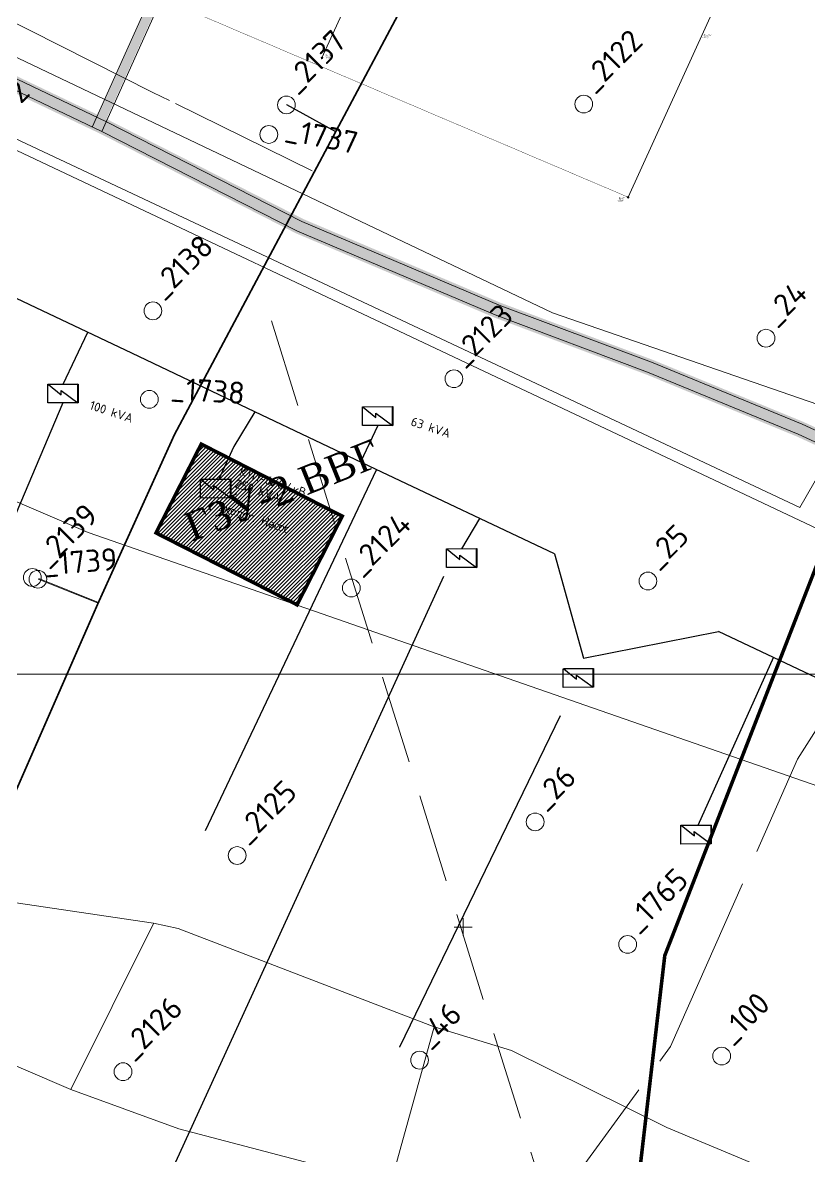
# Model space of a CAD drawing. Header units: millimetres. Extents: x 519 to 9564855, y -810 to 5021775.
# Drawn here: x 9528070 to 9528512, y 4999729 to 5000366 of the extents above; entities that cross this region are included whole.
import ezdxf

# ---------------------------------------------------------------- set-up
doc = ezdxf.new("R2010")
doc.units = ezdxf.units.MM
doc.header["$LTSCALE"] = 2
doc.header["$MEASUREMENT"] = 0
doc.header["$PDMODE"] = 2
doc.header["$PDSIZE"] = 5
for name, pattern in [('92051501$0$GROUND1', [60, 50, -10]), ('92051501$0$GROUND2', [35, 25, -10]), ('HIDDEN2', [4.7625, 3.175, -1.5875])]:
    doc.linetypes.add(name, pattern=pattern)
for name, color, linetype in [('COMPOUND', 3, 'Continuous'), ('FIBERGLASS', 212, 'Continuous'), ('GRID_PULKOVO', 7, 'Continuous'), ('OLD WELLS(dr.bfr2000)', 24, 'Continuous'), ('PPLINE_WAT', 7, 'WTR_LINE'), ('ROAD_ASF', 9, 'Continuous'), ('ROAD_FIELD', 255, '92051501$0$GROUND2'), ('ROAD_GROUND', 9, 'Continuous'), ('Скважины на 2015 год', 7, 'Continuous'), ('ТХ_выкидные линии', 24, 'Continuous')]:
    doc.layers.add(name, color=color, linetype=linetype)
for name, color, linetype, lineweight in [('Land lease as of 24.06.2004', 47, 'HIDDEN2', 70), ('PPLINE_GAS', 4, 'GAS_LINE', 30), ('WELLS(drilled after 2000y)', 6, 'Continuous', 40), ('Новый водовод', 5, 'g_122_vpr', 30), ('Оптиковолоконный кабель', 220, 'CAB6', 20), ('связь', 4, 'Continuous', 13), ('Электро', 1, 'Continuous', 30), ('Электроснаб', 1, 'Continuous', 18), ('Электроснабжене', 1, 'Continuous', 18)]:
    doc.layers.add(name, color=color, linetype=linetype, lineweight=lineweight)
doc.styles.add('92051501$0$STANDARD', font='simplex.shx')
doc.styles.add('Elect', font='isocpeur.ttf')
doc.styles.add('Line_GUGK', font='')
doc.styles.get("Standard").update_dxf_attribs({"font": 'isocpeur.ttf', "width": 0.5})
doc.styles.get('Line_GUGK').set_extended_font_data('Bm431', italic=True)
doc.linetypes.add('CAB', pattern='A,0.7,-0.43403,["K",Standard,S=0.9,R=0,X=-0.4,Y=-0.3],-0.8', length=1.93403)
doc.linetypes.add('CAB6', pattern='A,0.9,-0.9,["6",Standard,S=0.9,R=0,X=-0.8,Y=-0.4],11', length=12.8)
doc.linetypes.add('g_122_vpr', pattern='A,2,-2,3,-0.6,["Впр",Line_GUGK,S=2,R=0,X=0,Y=-1],-6.4,3,-2,8,-2,8,-2,6', length=45)
doc.linetypes.add('GAS_LINE', pattern='A,0.5,-0.2,["G",92051501$0$STANDARD,S=0.1,R=0,X=-0.1,Y=-0.05],-0.05', length=0.75)
doc.linetypes.add('WTR_LINE', pattern='A,0.5,-0.2,["W",92051501$0$STANDARD,S=0.1,R=0,X=-0.1,Y=-0.05],-0.05', length=0.75)

# ---------------------------------------------------------------- blocks, each defined once
blk = doc.blocks.new('16')
at = {"linetype": 'Continuous', "lineweight": 18, "flags": 128}
for points in [[(-0.27, -0.27), (0.27, 0.27)], [(0.27, -0.27), (-0.27, 0.27)]]:
    blk.add_lwpolyline(points, dxfattribs=at)
at = {"linetype": 'Continuous', "lineweight": 18}
blk.add_circle((0, 0), 0.375, dxfattribs=at)

msp = doc.modelspace()

# ---------------------------------------------------------------- hatches: boundary and pattern name
at = {"layer": 'Скважины на 2015 год', "linetype": 'ByBlock', "lineweight": 0, "ltscale": 5}
h = msp.add_hatch(dxfattribs=at)
h.set_pattern_fill('ANSI31', color=5, scale=12, style=0)
h.set_pattern_definition([(45, (1701.0856, -840.3733), (-1.06066017178, 1.06066017178), [])])
h.paths.add_polyline_path([(9528144.74385, 5000079.47287), (9528224.07441, 5000039.03005), (9528249.49106, 5000088.88603), (9528170.1605, 5000129.32885)])
h.paths.add_polyline_path([(9528164.37825, 5000064.40214), (9528276.54954, 5000109.72203), (9528263.75194, 5000141.39738), (9528151.58065, 5000096.07749)], flags=9)

# ---------------------------------------------------------------- linework, layer by layer
at = {"layer": 'COMPOUND', "lineweight": 0, "const_width": 2, "elevation": 0}
msp.add_lwpolyline([(9528224.07441, 5000039.03005), (9528144.74385, 5000079.47287), (9528170.18656, 5000129.43972), (9528249.49106, 5000088.88603), (9528224.07441, 5000039.03005)], dxfattribs=at)
at = {"layer": 'FIBERGLASS', "lineweight": 0, "const_width": 2}
msp.add_lwpolyline([(9528637.06814, 4999059.02785), (9528544.99095, 4999288.1334), (9528499.36737, 4999384.95153), (9528424.66621, 4999578.91928), (9528416.82596, 4999721.0156), (9528430.88916, 4999841.71112), (9528517.82, 5000065.15843)], dxfattribs=at)
at = {"layer": 'GRID_PULKOVO', "lineweight": 0}
msp.add_line((9519000, 5000000), (9533000, 5000000), dxfattribs=at)
at = {"layer": 'Land lease as of 24.06.2004', "color": 0, "linetype": 'ByBlock', "lineweight": 0, "ltscale": 5}
msp.add_point((9528317.48, 4999857.77), dxfattribs=at)
at = {"layer": 'OLD WELLS(dr.bfr2000)', "lineweight": 0}
for centre in [(9528218.1, 5000320.2), (9528385.3, 5000320.7), (9528208.2, 5000303.6), (9528143, 5000204.4), (9528487.8, 5000189), (9528312.3, 5000166.2), (9528141, 5000154.6), (9528075.2, 5000054.4), (9528078.32, 5000053.39), (9528421.4, 5000052.4), (9528254.6, 5000048.5), (9528358, 4999916.9), (9528190.4, 4999898), (9528410, 4999848), (9528293, 4999782.9), (9528462.9, 4999785.2), (9528126.2, 4999776.4)]:
    msp.add_circle(centre, 5, dxfattribs=at)
at = {"layer": 'PPLINE_GAS', "linetype": 'GAS_LINE', "lineweight": 0, "ltscale": 20}
for p, q in [((9526079.469, 5001235.137), (9528506.802, 5000093.688)), ((9527632.75, 5000282.51), (9528106.66, 5000079.74)), ((9528506.802, 5000093.688), (9528534.44, 5000141.973)), ((9528106.66, 5000079.74), (9528869.87731, 4999814.20742))]:
    msp.add_line(p, q, dxfattribs=at)
at = {"layer": 'PPLINE_WAT', "color": 5, "lineweight": 0, "ltscale": 0.5}
msp.add_lwpolyline([(9523498.307, 5002453.507), (9529318.71854, 4999702.75469), (9529357.22076, 4999682.3134), (9529399.33276, 4999675.09879), (9529430.61579, 4999677.50366), (9529678.713, 4999710.142)], dxfattribs=at)
at = {"layer": 'ROAD_ASF', "lineweight": 0}
for points in [[(9527474.32311, 5000617.56906), (9528116.89056, 5000310.63684), (9528226.81042, 5000254.72721), (9528337.76363, 5000207.62802), (9528423.33384, 5000175.53919), (9528508.23721, 5000140.55539), (9528831.91636, 4999991.29355), (9528958.52373, 4999929.76891), (9529199.19997, 4999816.72519), (9529420.2383, 4999714.80045), (9529519.78295, 4999725.69735), (9530586.07899, 4999915.82845), (9531035.1768, 4999767.30001), (9531137.77581, 4999727.02189), (9531247.69257, 4999681.75617), (9532796.3991, 4999126.78216), (9532853.27595, 4999098.34373), (9532865.72759, 4999063.50198), (9532802.29469, 4998894.888), (9532387.6961, 4997953.31546)], [(9527471.737, 5000612.155), (9528114.237, 5000305.255), (9528224.27506, 5000249.28525), (9528335.537, 5000202.055), (9528421.137, 5000169.955), (9528505.837, 5000135.055), (9528829.3486, 4999985.87043), (9528955.937, 4999924.355), (9529196.66831, 4999811.28542), (9529419.237, 4999708.655), (9529520.637, 4999719.755), (9530585.637, 4999909.655), (9531033.137, 4999761.655), (9531135.537, 4999721.455), (9531245.537, 4999676.155), (9531543.14748, 4999569.50724)]]:
    msp.add_lwpolyline(points, dxfattribs=at)
at = {"layer": 'ROAD_FIELD', "lineweight": 0, "flags": 128}
msp.add_lwpolyline([(9528209.6278, 5000198.85992), (9528358.913, 4999720.603), (9528495.611, 4999239.618), (9528468.78553, 4999145.72762), (9528458.04784, 4999047.9576), (9528449.69635, 4998989.534), (9528355.237, 4998813.516), (9528257.61083, 4998635.41573), (9528139.93228, 4998361.91387), (9528094.95551, 4998174.83252), (9528051.089, 4998017.985), (9528022.713, 4997917.376), (9527937.4, 4997724.046), (9528060.736, 4997590.921), (9528161.007, 4997528.155), (9528185.902, 4997533.818), (9528278.7193, 4997547.6119), (9528380.97166, 4997495.30172), (9528516.748, 4997417.364), (9528633.832, 4997289.293), (9528706.309, 4997209.857), (9528808.53826, 4997099.49757), (9528820.71113, 4997063.00208), (9528870.47497, 4996894.98902)], dxfattribs=at)
at = {"layer": 'ROAD_FIELD', "linetype": '92051501$0$GROUND1', "lineweight": 0}
msp.add_lwpolyline([(9528145.837, 4998808.355), (9528191.48197, 4998981.60467), (9528283.337, 4999346.655), (9528286.437, 4999588.655), (9528434.137, 4999790.555), (9528505.48161, 4999952.21735), (9528624.61074, 5000140.09827), (9528661.83865, 5000160.5605)], dxfattribs=at)
at = {"layer": 'ROAD_GROUND', "lineweight": 0}
for points in [[(9528108.76526, 5000307.71673), (9528486.36526, 5001147.01673)], [(9528114.237, 5000305.255), (9528491.837, 5001144.555)]]:
    msp.add_lwpolyline(points, dxfattribs=at)
at = {"layer": 'ROAD_GROUND', "color": 8, "lineweight": 0}
for points, const_width in [([(9528111.50113, 5000306.48587), (9528489.10113, 5001145.78587)], 5), ([(9527473.0333, 5000614.86048), (9528115.56378, 5000307.94592), (9528225.54274, 5000252.00623), (9528336.65031, 5000204.84151), (9528422.23542, 5000172.7471), (9528507.0371, 5000137.8052), (9528830.63248, 4999988.58199), (9528957.24834, 4999927.05352), (9529197.94374, 4999814.00088), (9529419.73765, 4999711.72773), (9529520.20998, 4999722.72618), (9530585.85799, 4999912.74173), (9531034.1569, 4999764.47751), (9531136.65641, 4999724.23844), (9531246.61478, 4999678.95558), (9532795.21805, 4999124.01858), (9532850.85648, 4999096.19937), (9532862.5323, 4999063.52849), (9532799.51584, 4998896.0215), (9532384.95048, 4997954.52443)], 9)]:
    msp.add_lwpolyline(points, dxfattribs=dict(at, const_width=const_width))
at = {"layer": 'WELLS(drilled after 2000y)', "linetype": 'ByBlock', "lineweight": 0, "ltscale": 50, "const_width": 0.2}
msp.add_lwpolyline([(9527986.39853, 5000401.37234), (9528004.89656, 5000410.68479), (9528029.28216, 5000415.83141), (9528054.35461, 5000416.51729), (9528083.24768, 5000408.82743), (9528163.62454, 5000373.32286), (9528410.7044, 5000268.14241)], dxfattribs=at)
at = {"layer": 'WELLS(drilled after 2000y)', "linetype": 'ByBlock', "lineweight": 0}
for points, elevation in [([(9528417.0575, 4999704.7889), (9528396.87416, 4999681.86364), (9528384.2574, 4999685.598), (9528276.7911, 4999712.9521), (9528157.6439, 4999744.2049), (9528096.7473, 4999766.384), (9527914.2923, 4999844.8021), (9527943.7539, 4999908.8986), (9528010.228, 4999879.5717), (9528143.3279, 4999859.9025), (9528157.229, 4999857.0016), (9528301.1834, 4999801.64095), (9528344.64287, 4999788.32379), (9528432.11843, 4999745.0206), (9528472.96328, 4999727.91254), (9528493.38251, 4999719.35985), (9528678.1303, 4999657.0074), (9528915.3462, 4999581.7233), (9528978.88612, 4999555.64747), (9528957.63047, 4999487.71234), (9528957.63047, 4999487.71234)], -25.007), ([(9528096.7473, 4999766.384), (9528143.3279, 4999859.8025)], -24.8174), ([(9528276.8333, 4999713.7052), (9528301.25238, 4999801.61981)], -25.8933)]:
    msp.add_lwpolyline(points, dxfattribs=dict(at, elevation=elevation))
at = {"layer": 'Новый водовод', "color": 5, "linetype": 'WTR_LINE', "lineweight": 0, "ltscale": 40}
for p, q in [((9528218.1, 5000320.2), (9528245.7218, 5000305.0578)), ((9528218.3, 5000320.5), (9528245.9218, 5000305.3578)), ((9528078.75042, 5000053.82511), (9528112.33705, 5000040.32036)), ((9528078.55042, 5000053.52511), (9528112.13705, 5000040.02036))]:
    msp.add_line(p, q, dxfattribs=at)
at = {"layer": 'Новый водовод', "color": 5, "linetype": 'WTR_LINE', "lineweight": 0, "ltscale": 40, "const_width": 1}
msp.add_lwpolyline([(9528480.54459, 5000782.15978), (9528479.77317, 5000780.31454), (9528484.81662, 5000778.38488), (9528447.59793, 5000683.72073), (9528245.9218, 5000305.3578), (9528155.12671, 5000134.77211), (9528112.33705, 5000040.32036), (9527989.14, 4999758.94)], dxfattribs=at)
at = {"layer": 'Оптиковолоконный кабель', "linetype": 'CAB', "lineweight": 20, "ltscale": 0.1}
msp.add_lwpolyline([(9527414.361, 5000657.715), (9528367.831, 5000203.306), (9528537.67, 5000144.581), (9528948.1749, 4999950.5579), (9528948.1749, 4999950.5579), (9528948.1749, 4999950.5579), (9528948.1749, 4999950.5579), (9528948.1749, 4999950.5579), (9528948.1749, 4999950.5579), (9528948.1749, 4999950.5579), (9528948.1749, 4999950.5579), (9528948.1749, 4999950.5579)], dxfattribs=at)
at = {"layer": 'связь', "color": 5, "linetype": 'WTR_LINE', "lineweight": 0, "flags": 128}
for points in [[(9527322.61221, 5000713.62129), (9527342.47559, 5000703.79193), (9527427.60198, 5000662.76693), (9527514.68763, 5000620.77571), (9527594.97652, 5000581.28371), (9527607.22061, 5000576.79735), (9527644.70666, 5000557.01628), (9527702.64516, 5000531.48108), (9527851.77373, 5000459.1608), (9528010.34164, 5000391.09462), (9528056.31679, 5000370.97002), (9528142.91544, 5000327.28509), (9528152.27957, 5000322.67064)], [(9528155.78787, 5000320.94182), (9528232.62602, 5000283.07753)]]:
    msp.add_lwpolyline(points, dxfattribs=at)
at = {"layer": 'ТХ_выкидные линии', "color": 111, "lineweight": 0, "ltscale": 25}
msp.add_line((9528488.01479, 5000439.12983), (9528410.27822, 5000268.29129), dxfattribs=at)
at = {"layer": 'ТХ_выкидные линии', "color": 5, "lineweight": 0, "ltscale": 25}
msp.add_line((9528277.7147, 5000433.73835), (9528238.08445, 5000346.64454), dxfattribs=at)
at = {"layer": 'Электро', "ltscale": 0.5}
for p, q in [((9528131.15557, 5000180.60598, 0), (9528042.48457, 5000222.55898, 0)), ((9528092.4894, 5000163.08467), (9528106.33536, 5000192.34919, 0)), ((9528200.31057, 5000147.50198, 0), (9528131.15557, 5000180.60598, 0)), ((9528200.24157, 5000147.49698, 0), (9528188.5486, 5000128.16601, 0)), ((9528268.25757, 5000115.28098, 0), (9528200.31057, 5000147.50198, 0)), ((9528269.42133, 5000139.86139), (9528259.6914, 5000119.34312, 0)), ((9528188.5486, 5000128.16601, 0), (9528180.00274, 5000109.72612, 0)), ((9528172.57176, 4999912.04928), (9528268.81936, 5000115.01428, 0)), ((9528368.81207, 5000067.74822, 0), (9528268.25757, 5000115.28098, 0)), ((9528316.76914, 5000070.46206, 0), (9528326.82621, 5000087.59521, 0)), ((9528368.81207, 5000067.74822, 0), (9528385.13633, 5000008.9975)), ((9528385.13633, 5000008.9975), (9528461.07943, 5000024.10242, 0)), ((9528585.66757, 4999965.13898, 0), (9528461.07943, 5000024.10242, 0)), ((9528491.94923, 5000009.623, 0), (9528449.4482, 4999914.9085, 0))]:
    msp.add_line(p, q, dxfattribs=at)
at = {"layer": 'Электро'}
for p, q in [((9528083.83603, 5000163.12956), (9528100.88446, 5000163.2339)), ((9528083.90073, 5000152.55721), (9528083.83603, 5000163.12956)), ((9528100.7872, 5000163.13545), (9528084.1916, 5000163.03388)), ((9528084.1916, 5000163.03388), (9528091.40338, 5000157.20665)), ((9528100.71351, 5000152.69299), (9528100.7872, 5000163.13545)), ((9528100.88446, 5000163.2339), (9528100.94916, 5000152.66155)), ((9528091.40338, 5000157.20665), (9528091.38885, 5000159.58188)), ((9528091.38885, 5000159.58188), (9528100.71351, 5000152.69299)), ((9528100.94916, 5000152.66155), (9528083.90073, 5000152.55721)), ((9528260.83241, 5000150.38157), (9528277.88084, 5000150.48591)), ((9528260.89711, 5000139.80922), (9528260.83241, 5000150.38157)), ((9528277.78359, 5000150.38746), (9528261.18799, 5000150.28589)), ((9528261.18799, 5000150.28589), (9528268.39977, 5000144.45866)), ((9528277.7099, 5000139.94499), (9528277.78359, 5000150.38746)), ((9528277.88084, 5000150.48591), (9528277.94554, 5000139.91355)), ((9528268.39977, 5000144.45866), (9528268.38523, 5000146.83389)), ((9528268.38523, 5000146.83389), (9528277.7099, 5000139.94499)), ((9528277.94554, 5000139.91355), (9528260.89711, 5000139.80922)), ((9528169.73546, 5000109.66329, 0), (9528186.78389, 5000109.76762, 0)), ((9528169.80016, 5000099.09094, 0), (9528169.73546, 5000109.66329, 0)), ((9528186.68663, 5000109.66917, 0), (9528170.09104, 5000109.56761, 0)), ((9528170.09104, 5000109.56761, 0), (9528177.30281, 5000103.74038, 0)), ((9528177.30281, 5000103.74038, 0), (9528177.28828, 5000106.11561, 0)), ((9528177.28828, 5000106.11561, 0), (9528186.61294, 5000099.22671, 0)), ((9528186.61294, 5000099.22671, 0), (9528186.68663, 5000109.66917, 0)), ((9528186.78389, 5000109.76762, 0), (9528186.84859, 5000099.19527, 0)), ((9528186.84859, 5000099.19527, 0), (9528169.80016, 5000099.09094, 0)), ((9528308.11576, 5000070.50696, 0), (9528325.1642, 5000070.61129, 0)), ((9528308.18047, 5000059.9346, 0), (9528308.11576, 5000070.50696, 0)), ((9528325.06694, 5000070.51284, 0), (9528308.47134, 5000070.41128, 0)), ((9528308.47134, 5000070.41128, 0), (9528315.68312, 5000064.58405, 0)), ((9528315.68312, 5000064.58405, 0), (9528315.66859, 5000066.95928, 0)), ((9528315.66859, 5000066.95928, 0), (9528324.99325, 5000060.07038, 0)), ((9528324.99325, 5000060.07038, 0), (9528325.06694, 5000070.51284, 0)), ((9528325.1642, 5000070.61129, 0), (9528325.2289, 5000060.03894, 0)), ((9528306.52833, 5000054.94147, 0), (9528108.37259, 4999622.26139)), ((9528325.2289, 5000060.03894, 0), (9528308.18047, 5000059.9346, 0)), ((9528373.73572, 5000003.08438), (9528390.78415, 5000003.18872)), ((9528373.80042, 4999992.51203), (9528373.73572, 5000003.08438)), ((9528390.6869, 5000003.09027), (9528374.0913, 5000002.98871)), ((9528374.0913, 5000002.98871), (9528381.30308, 4999997.16147)), ((9528390.61321, 4999992.64781), (9528390.6869, 5000003.09027)), ((9528390.78415, 5000003.18872), (9528390.84885, 4999992.61637)), ((9528381.30308, 4999997.16147), (9528381.28854, 4999999.53671)), ((9528381.28854, 4999999.53671), (9528390.61321, 4999992.64781)), ((9528390.84885, 4999992.61637), (9528373.80042, 4999992.51203)), ((9528371.99444, 4999976.66261, 0), (9528281.73257, 4999790.13898, 0)), ((9528439.94883, 4999915.02534, 0), (9528456.99726, 4999915.12968, 0)), ((9528440.01353, 4999904.45299, 0), (9528439.94883, 4999915.02534, 0)), ((9528456.90001, 4999915.03123, 0), (9528440.30441, 4999914.92967, 0)), ((9528440.30441, 4999914.92967, 0), (9528447.51619, 4999909.10243, 0)), ((9528456.82631, 4999904.58877, 0), (9528456.90001, 4999915.03123, 0)), ((9528456.99726, 4999915.12968, 0), (9528457.06196, 4999904.55733, 0)), ((9528447.51619, 4999909.10243, 0), (9528447.50165, 4999911.47767, 0)), ((9528447.50165, 4999911.47767, 0), (9528456.82631, 4999904.58877, 0)), ((9528457.06196, 4999904.55733, 0), (9528440.01353, 4999904.45299, 0))]:
    msp.add_line(p, q, dxfattribs=at)
at = {"layer": 'Электро', "ltscale": 25}
msp.add_line((9528092.42494, 5000152.60938), (9528000.08279, 4999935.61421), dxfattribs=at)
at = {"layer": 'Электроснаб', "color": 1, "linetype": 'ByBlock', "lineweight": 0, "ltscale": 0.5}
for p, q in [((9528131.15557, 5000180.60598, 0), (9528042.48457, 5000222.55898, 0)), ((9528092.4894, 5000163.08467), (9528106.33536, 5000192.34919, 0)), ((9528200.31057, 5000147.50198, 0), (9528131.15557, 5000180.60598, 0)), ((9528200.24157, 5000147.49698, 0), (9528188.5486, 5000128.16601, 0)), ((9528268.25757, 5000115.28098, 0), (9528200.31057, 5000147.50198, 0)), ((9528269.42133, 5000139.86139), (9528259.6914, 5000119.34312, 0)), ((9528188.5486, 5000128.16601, 0), (9528180.00274, 5000109.72612, 0)), ((9528172.57176, 4999912.04928), (9528268.81936, 5000115.01428, 0)), ((9528368.81207, 5000067.74822, 0), (9528268.25757, 5000115.28098, 0)), ((9528316.76914, 5000070.46206, 0), (9528326.82621, 5000087.59521, 0)), ((9528368.81207, 5000067.74822, 0), (9528385.13633, 5000008.9975)), ((9528385.13633, 5000008.9975), (9528461.07943, 5000024.10242, 0)), ((9528585.66757, 4999965.13898, 0), (9528461.07943, 5000024.10242, 0)), ((9528491.94923, 5000009.623, 0), (9528449.4482, 4999914.9085, 0))]:
    msp.add_line(p, q, dxfattribs=at)
at = {"layer": 'Электроснаб', "color": 1, "linetype": 'ByBlock', "lineweight": 0}
for p, q in [((9528083.83603, 5000163.12956), (9528100.88446, 5000163.2339)), ((9528083.90073, 5000152.55721), (9528083.83603, 5000163.12956)), ((9528100.7872, 5000163.13545), (9528084.1916, 5000163.03388)), ((9528084.1916, 5000163.03388), (9528091.40338, 5000157.20665)), ((9528100.71351, 5000152.69299), (9528100.7872, 5000163.13545)), ((9528100.88446, 5000163.2339), (9528100.94916, 5000152.66155)), ((9528091.40338, 5000157.20665), (9528091.38885, 5000159.58188)), ((9528091.38885, 5000159.58188), (9528100.71351, 5000152.69299)), ((9528100.94916, 5000152.66155), (9528083.90073, 5000152.55721)), ((9528260.83241, 5000150.38157), (9528277.88084, 5000150.48591)), ((9528260.89711, 5000139.80922), (9528260.83241, 5000150.38157)), ((9528277.78359, 5000150.38746), (9528261.18799, 5000150.28589)), ((9528261.18799, 5000150.28589), (9528268.39977, 5000144.45866)), ((9528277.7099, 5000139.94499), (9528277.78359, 5000150.38746)), ((9528277.88084, 5000150.48591), (9528277.94554, 5000139.91355)), ((9528268.39977, 5000144.45866), (9528268.38523, 5000146.83389)), ((9528268.38523, 5000146.83389), (9528277.7099, 5000139.94499)), ((9528277.94554, 5000139.91355), (9528260.89711, 5000139.80922)), ((9528169.73546, 5000109.66329, 0), (9528186.78389, 5000109.76762, 0)), ((9528169.80016, 5000099.09094, 0), (9528169.73546, 5000109.66329, 0)), ((9528186.68663, 5000109.66917, 0), (9528170.09104, 5000109.56761, 0)), ((9528170.09104, 5000109.56761, 0), (9528177.30281, 5000103.74038, 0)), ((9528177.30281, 5000103.74038, 0), (9528177.28828, 5000106.11561, 0)), ((9528177.28828, 5000106.11561, 0), (9528186.61294, 5000099.22671, 0)), ((9528186.61294, 5000099.22671, 0), (9528186.68663, 5000109.66917, 0)), ((9528186.78389, 5000109.76762, 0), (9528186.84859, 5000099.19527, 0)), ((9528186.84859, 5000099.19527, 0), (9528169.80016, 5000099.09094, 0)), ((9528308.11576, 5000070.50696, 0), (9528325.1642, 5000070.61129, 0)), ((9528308.18047, 5000059.9346, 0), (9528308.11576, 5000070.50696, 0)), ((9528325.06694, 5000070.51284, 0), (9528308.47134, 5000070.41128, 0)), ((9528308.47134, 5000070.41128, 0), (9528315.68312, 5000064.58405, 0)), ((9528315.68312, 5000064.58405, 0), (9528315.66859, 5000066.95928, 0)), ((9528315.66859, 5000066.95928, 0), (9528324.99325, 5000060.07038, 0)), ((9528324.99325, 5000060.07038, 0), (9528325.06694, 5000070.51284, 0)), ((9528325.1642, 5000070.61129, 0), (9528325.2289, 5000060.03894, 0)), ((9528306.52833, 5000054.94147, 0), (9528108.37259, 4999622.26139)), ((9528325.2289, 5000060.03894, 0), (9528308.18047, 5000059.9346, 0)), ((9528373.73572, 5000003.08438), (9528390.78415, 5000003.18872)), ((9528373.80042, 4999992.51203), (9528373.73572, 5000003.08438)), ((9528390.6869, 5000003.09027), (9528374.0913, 5000002.98871)), ((9528374.0913, 5000002.98871), (9528381.30308, 4999997.16147)), ((9528390.61321, 4999992.64781), (9528390.6869, 5000003.09027)), ((9528390.78415, 5000003.18872), (9528390.84885, 4999992.61637)), ((9528381.30308, 4999997.16147), (9528381.28854, 4999999.53671)), ((9528381.28854, 4999999.53671), (9528390.61321, 4999992.64781)), ((9528390.84885, 4999992.61637), (9528373.80042, 4999992.51203)), ((9528371.99444, 4999976.66261, 0), (9528281.73257, 4999790.13898, 0)), ((9528439.94883, 4999915.02534, 0), (9528456.99726, 4999915.12968, 0)), ((9528440.01353, 4999904.45299, 0), (9528439.94883, 4999915.02534, 0)), ((9528456.90001, 4999915.03123, 0), (9528440.30441, 4999914.92967, 0)), ((9528440.30441, 4999914.92967, 0), (9528447.51619, 4999909.10243, 0)), ((9528456.82631, 4999904.58877, 0), (9528456.90001, 4999915.03123, 0)), ((9528456.99726, 4999915.12968, 0), (9528457.06196, 4999904.55733, 0)), ((9528447.51619, 4999909.10243, 0), (9528447.50165, 4999911.47767, 0)), ((9528447.50165, 4999911.47767, 0), (9528456.82631, 4999904.58877, 0)), ((9528457.06196, 4999904.55733, 0), (9528440.01353, 4999904.45299, 0))]:
    msp.add_line(p, q, dxfattribs=at)
at = {"layer": 'Электроснаб', "color": 1, "linetype": 'ByBlock', "lineweight": 0, "ltscale": 25}
msp.add_line((9528092.42494, 5000152.60938), (9528000.08279, 4999935.61421), dxfattribs=at)
at = {"layer": 'Электроснабжене', "color": 1, "linetype": 'ByBlock', "lineweight": 0, "ltscale": 0.5}
for p, q in [((9528131.15557, 5000180.60598, 0), (9528042.48457, 5000222.55898, 0)), ((9528092.4894, 5000163.08467), (9528106.33536, 5000192.34919, 0)), ((9528200.31057, 5000147.50198, 0), (9528131.15557, 5000180.60598, 0)), ((9528200.24157, 5000147.49698, 0), (9528188.5486, 5000128.16601, 0)), ((9528268.25757, 5000115.28098, 0), (9528200.31057, 5000147.50198, 0)), ((9528269.42133, 5000139.86139), (9528259.6914, 5000119.34312, 0)), ((9528188.5486, 5000128.16601, 0), (9528180.00274, 5000109.72612, 0)), ((9528172.57176, 4999912.04928), (9528268.81936, 5000115.01428, 0)), ((9528368.81207, 5000067.74822, 0), (9528268.25757, 5000115.28098, 0)), ((9528316.76914, 5000070.46206, 0), (9528326.82621, 5000087.59521, 0)), ((9528368.81207, 5000067.74822, 0), (9528385.13633, 5000008.9975)), ((9528385.13633, 5000008.9975), (9528461.07943, 5000024.10242, 0)), ((9528585.66757, 4999965.13898, 0), (9528461.07943, 5000024.10242, 0)), ((9528491.94923, 5000009.623, 0), (9528449.4482, 4999914.9085, 0))]:
    msp.add_line(p, q, dxfattribs=at)
at = {"layer": 'Электроснабжене', "color": 1, "linetype": 'ByBlock', "lineweight": 0}
for p, q in [((9528083.83603, 5000163.12956), (9528100.88446, 5000163.2339)), ((9528083.90073, 5000152.55721), (9528083.83603, 5000163.12956)), ((9528100.7872, 5000163.13545), (9528084.1916, 5000163.03388)), ((9528084.1916, 5000163.03388), (9528091.40338, 5000157.20665)), ((9528100.71351, 5000152.69299), (9528100.7872, 5000163.13545)), ((9528100.88446, 5000163.2339), (9528100.94916, 5000152.66155)), ((9528091.40338, 5000157.20665), (9528091.38885, 5000159.58188)), ((9528091.38885, 5000159.58188), (9528100.71351, 5000152.69299)), ((9528100.94916, 5000152.66155), (9528083.90073, 5000152.55721)), ((9528260.83241, 5000150.38157), (9528277.88084, 5000150.48591)), ((9528260.89711, 5000139.80922), (9528260.83241, 5000150.38157)), ((9528277.78359, 5000150.38746), (9528261.18799, 5000150.28589)), ((9528261.18799, 5000150.28589), (9528268.39977, 5000144.45866)), ((9528277.7099, 5000139.94499), (9528277.78359, 5000150.38746)), ((9528277.88084, 5000150.48591), (9528277.94554, 5000139.91355)), ((9528268.39977, 5000144.45866), (9528268.38523, 5000146.83389)), ((9528268.38523, 5000146.83389), (9528277.7099, 5000139.94499)), ((9528277.94554, 5000139.91355), (9528260.89711, 5000139.80922)), ((9528169.73546, 5000109.66329, 0), (9528186.78389, 5000109.76762, 0)), ((9528169.80016, 5000099.09094, 0), (9528169.73546, 5000109.66329, 0)), ((9528186.68663, 5000109.66917, 0), (9528170.09104, 5000109.56761, 0)), ((9528170.09104, 5000109.56761, 0), (9528177.30281, 5000103.74038, 0)), ((9528177.30281, 5000103.74038, 0), (9528177.28828, 5000106.11561, 0)), ((9528177.28828, 5000106.11561, 0), (9528186.61294, 5000099.22671, 0)), ((9528186.61294, 5000099.22671, 0), (9528186.68663, 5000109.66917, 0)), ((9528186.78389, 5000109.76762, 0), (9528186.84859, 5000099.19527, 0)), ((9528186.84859, 5000099.19527, 0), (9528169.80016, 5000099.09094, 0)), ((9528308.11576, 5000070.50696, 0), (9528325.1642, 5000070.61129, 0)), ((9528308.18047, 5000059.9346, 0), (9528308.11576, 5000070.50696, 0)), ((9528325.06694, 5000070.51284, 0), (9528308.47134, 5000070.41128, 0)), ((9528308.47134, 5000070.41128, 0), (9528315.68312, 5000064.58405, 0)), ((9528315.68312, 5000064.58405, 0), (9528315.66859, 5000066.95928, 0)), ((9528315.66859, 5000066.95928, 0), (9528324.99325, 5000060.07038, 0)), ((9528324.99325, 5000060.07038, 0), (9528325.06694, 5000070.51284, 0)), ((9528325.1642, 5000070.61129, 0), (9528325.2289, 5000060.03894, 0)), ((9528306.52833, 5000054.94147, 0), (9528108.37259, 4999622.26139)), ((9528325.2289, 5000060.03894, 0), (9528308.18047, 5000059.9346, 0)), ((9528373.73572, 5000003.08438), (9528390.78415, 5000003.18872)), ((9528373.80042, 4999992.51203), (9528373.73572, 5000003.08438)), ((9528390.6869, 5000003.09027), (9528374.0913, 5000002.98871)), ((9528374.0913, 5000002.98871), (9528381.30308, 4999997.16147)), ((9528390.61321, 4999992.64781), (9528390.6869, 5000003.09027)), ((9528390.78415, 5000003.18872), (9528390.84885, 4999992.61637)), ((9528381.30308, 4999997.16147), (9528381.28854, 4999999.53671)), ((9528381.28854, 4999999.53671), (9528390.61321, 4999992.64781)), ((9528390.84885, 4999992.61637), (9528373.80042, 4999992.51203)), ((9528371.99444, 4999976.66261, 0), (9528281.73257, 4999790.13898, 0)), ((9528439.94883, 4999915.02534, 0), (9528456.99726, 4999915.12968, 0)), ((9528440.01353, 4999904.45299, 0), (9528439.94883, 4999915.02534, 0)), ((9528456.90001, 4999915.03123, 0), (9528440.30441, 4999914.92967, 0)), ((9528440.30441, 4999914.92967, 0), (9528447.51619, 4999909.10243, 0)), ((9528456.82631, 4999904.58877, 0), (9528456.90001, 4999915.03123, 0)), ((9528456.99726, 4999915.12968, 0), (9528457.06196, 4999904.55733, 0)), ((9528447.51619, 4999909.10243, 0), (9528447.50165, 4999911.47767, 0)), ((9528447.50165, 4999911.47767, 0), (9528456.82631, 4999904.58877, 0)), ((9528457.06196, 4999904.55733, 0), (9528440.01353, 4999904.45299, 0))]:
    msp.add_line(p, q, dxfattribs=at)
at = {"layer": 'Электроснабжене', "color": 1, "linetype": 'ByBlock', "lineweight": 0, "ltscale": 25}
msp.add_line((9528092.42494, 5000152.60938), (9528000.08279, 4999935.61421), dxfattribs=at)

# ---------------------------------------------------------------- block references
at = {"layer": 'ТХ_выкидные линии', "color": 1, "lineweight": 0, "xscale": 1.199999999916105, "yscale": 1.199999999916105, "zscale": 1.199999999916105, "rotation": 23.06662662124732}
for p in [(9528238.08575, 5000346.64513), (9528410.27919, 5000268.28969)]:
    msp.add_blockref('16', p, dxfattribs=at)

# ---------------------------------------------------------------- texts
at = {"layer": 'COMPOUND', "color": 0, "lineweight": 0, "insert": (9528149.08683, 5000114.06726, -0.00006), "char_height": 16, "attachment_point": 1, "rotation": 21.99988935, "style": 'Elect'}
msp.add_mtext('{\\fArial|b0|i0|c0|p34;\\P\\fTimes New Roman|b0|i0|c204|p18;ГЗУ-\\fTimes New Roman|b0|i0|c0|p18;2\\fTimes New Roman|b0|i0|c204|p18; ВВГ}', dxfattribs=at)
at = {"layer": 'OLD WELLS(dr.bfr2000)', "lineweight": 0, "style": 'Elect'}
for s, rotation, p in [(' _2137', 44.99999992, (9528218.1, 5000320.2)), (' _2122', 44.99999992, (9528385.3, 5000320.7)), (' _2152', 44.99999992, (9528040.1, 5000291.8)), (' _1737', 348.721059, (9528208.73104, 5000302.08575)), (' _2138', 44.99999992, (9528143, 5000204.4)), (' _24', 44.99999992, (9528487.8, 5000189)), (' _2123', 44.99999992, (9528312.3, 5000166.2)), (' _1738', 356.21936901, (9528144.68834, 5000155.09455)), (' _2139', 44.99999992, (9528078.32, 5000053.39)), (' _2124', 44.99999992, (9528254.6, 5000048.5)), (' _25', 44.99999992, (9528421.4, 5000052.4)), (' _1739', 4.43180406, (9528074.07481, 5000054.87921)), (' _26', 44.99999992, (9528358, 4999916.9)), (' _2125', 44.99999992, (9528190.4, 4999898)), (' _1765', 44.99999992, (9528410, 4999848)), (' _2126', 44.99999992, (9528126.2, 4999776.4)), (' _100', 44.99999992, (9528462.9, 4999785.2)), (' _46', 44.99999992, (9528293, 4999782.9))]:
    msp.add_text(s, height=12.5, rotation=rotation, dxfattribs=at).set_placement(p)
at = {"layer": 'ТХ_выкидные линии', "lineweight": 0, "oblique": 15, "width": 0.75}
for s, p in [('BL-17-1', (9528452.69343, 5000358.89337)), ('-25.79', (9528451.90935, 5000357.59466)), ('-26.12', (9528239.17945, 5000346.36957)), ('BL-16', (9528239.96352, 5000347.66828)), ('-25.86', (9528404.16038, 5000266.04752)), ('BL-17', (9528404.94446, 5000267.34623))]:
    msp.add_text(s, height=1, dxfattribs=at).set_placement(p)
at = {"layer": 'Электро'}
for s, p in [('100 kVA', (9528106.97027, 5000149.21243, -0.00006)), ('63 kVA', (9528287.63104, 5000140.08807, -0.00006)), ('КТП-6/0,4кВ', (9528191.18369, 5000111.91409, -0.00006)), ('250 kVA', (9528188.77566, 5000105.14878, -0.00006)), ('Эколог. Насос', (9528179.35804, 5000092.19309, -0.00006))]:
    msp.add_text(s, height=5, rotation=341.691556, dxfattribs=at).set_placement(p)
at = {"layer": 'Электроснаб', "color": 1, "linetype": 'ByBlock', "lineweight": 0}
for s, p in [('100 kVA', (9528106.97027, 5000149.21243, -0.00006)), ('63 kVA', (9528287.63104, 5000140.08807, -0.00006)), ('КТП-6/0,4кВ', (9528191.18369, 5000111.91409, -0.00006)), ('250 kVA', (9528188.77566, 5000105.14878, -0.00006)), ('Эколог. Насос', (9528179.35804, 5000092.19309, -0.00006))]:
    msp.add_text(s, height=5, rotation=341.691556, dxfattribs=at).set_placement(p)
at = {"layer": 'Электроснабжене', "color": 1, "linetype": 'ByBlock', "lineweight": 0}
for s, p in [('100 kVA', (9528106.97027, 5000149.21243, -0.00006)), ('63 kVA', (9528287.63104, 5000140.08807, -0.00006)), ('КТП-6/0,4кВ', (9528191.18369, 5000111.91409, -0.00006)), ('250 kVA', (9528188.77566, 5000105.14878, -0.00006)), ('Эколог. Насос', (9528179.35804, 5000092.19309, -0.00006))]:
    msp.add_text(s, height=5, rotation=341.691556, dxfattribs=at).set_placement(p)

doc.saveas('drawing.dxf')
